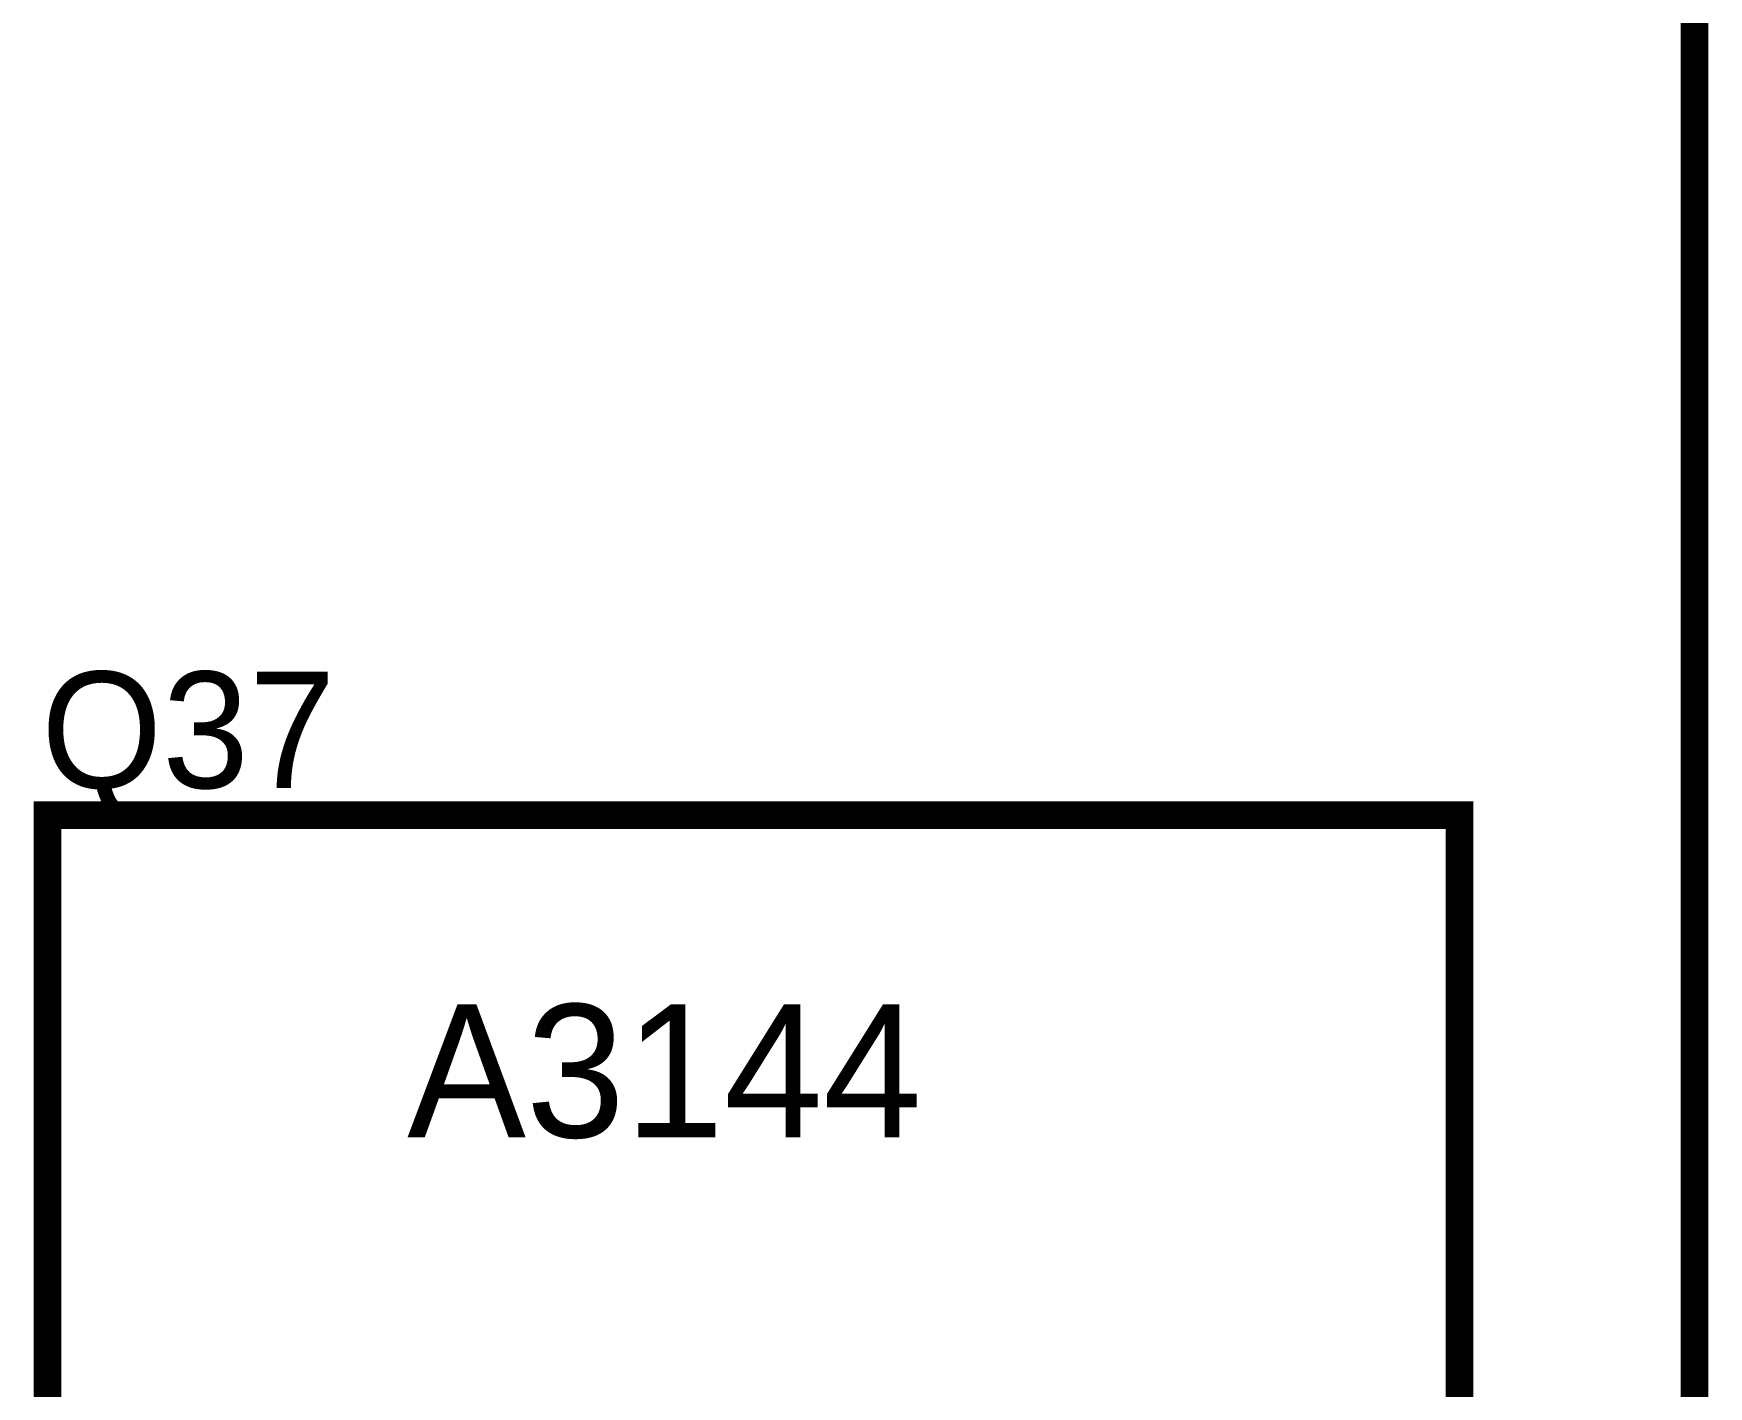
# Model space of a CAD drawing. Header units: inches. Extents: x 0 to 22.3, y 0 to 15.7.
# Drawn here: x 8.894 to 9.606, y 10.057 to 10.632 of the extents above; entities that cross this region are included whole.
import ezdxf

# ---------------------------------------------------------------- set-up
doc = ezdxf.new("R2010")
doc.units = ezdxf.units.IN
doc.header["$MEASUREMENT"] = 0
doc.layers.add('Sheet', color=255, linetype='Continuous')

msp = doc.modelspace()

# ---------------------------------------------------------------- linework, layer by layer
at = {"layer": 'Sheet'}
msp.add_lwpolyline([(9.40041, 13.89927, 0.0118, 0.0118, 0), (9.60021, 13.89927, 0.0118, 0.0118, 0), (9.60021, 12.49945, 0.0118, 0.0118, 0), (9.60021, 11.09962, 0.0118, 0.0118, 0), (9.60021, 9.69979, 0.0118, 0.0118, 0), (9.60021, 8.29996, 0.0118, 0.0118, 0), (9.60021, 6.89969, 0.0118, 0.0118, 0), (9.60021, 5.49986, 0.0118, 0.0118, 0), (9.60021, 4.00014, 0.0118, 0.0118, 0), (9.60021, 3.30001, 0.0118, 0.0118, 0), (9.40041, 3.30001, 0.0118, 0.0118, 0)], format="xyseb", dxfattribs=at)
for points in [[(8.90002, 10.29959, 0.0118, 0.0118, 0), (9.50031, 10.29959, 0.0118, 0.0118, 0), (9.50031, 9.79968, 0.0118, 0.0118, 0), (8.90002, 9.79968, 0.0118, 0.0118, 0), (8.90002, 10.29959, 0.0118, 0.0118, 0)], [(8.90002, 10.29959, 0.0039, 0.0039, 0), (8.90002, 9.79968, 0.0039, 0.0039, 0), (9.50031, 9.79968, 0.0039, 0.0039, 0), (9.50031, 10.29959, 0.0039, 0.0039, 0), (8.90002, 10.29959, 0.0039, 0.0039, 0), (8.90002, 10.29959, 0.0039, 0.0039, 0)]]:
    msp.add_lwpolyline(points, format="xyseb", close=True, dxfattribs=at)

# ---------------------------------------------------------------- texts
for s, height, p in [('Q37', 0.049505, (8.89737, 10.31108)), ('A3144', 0.056577, (9.05297, 10.16257))]:
    msp.add_text(s, height=height, dxfattribs=at).set_placement(p)

doc.saveas('drawing.dxf')
